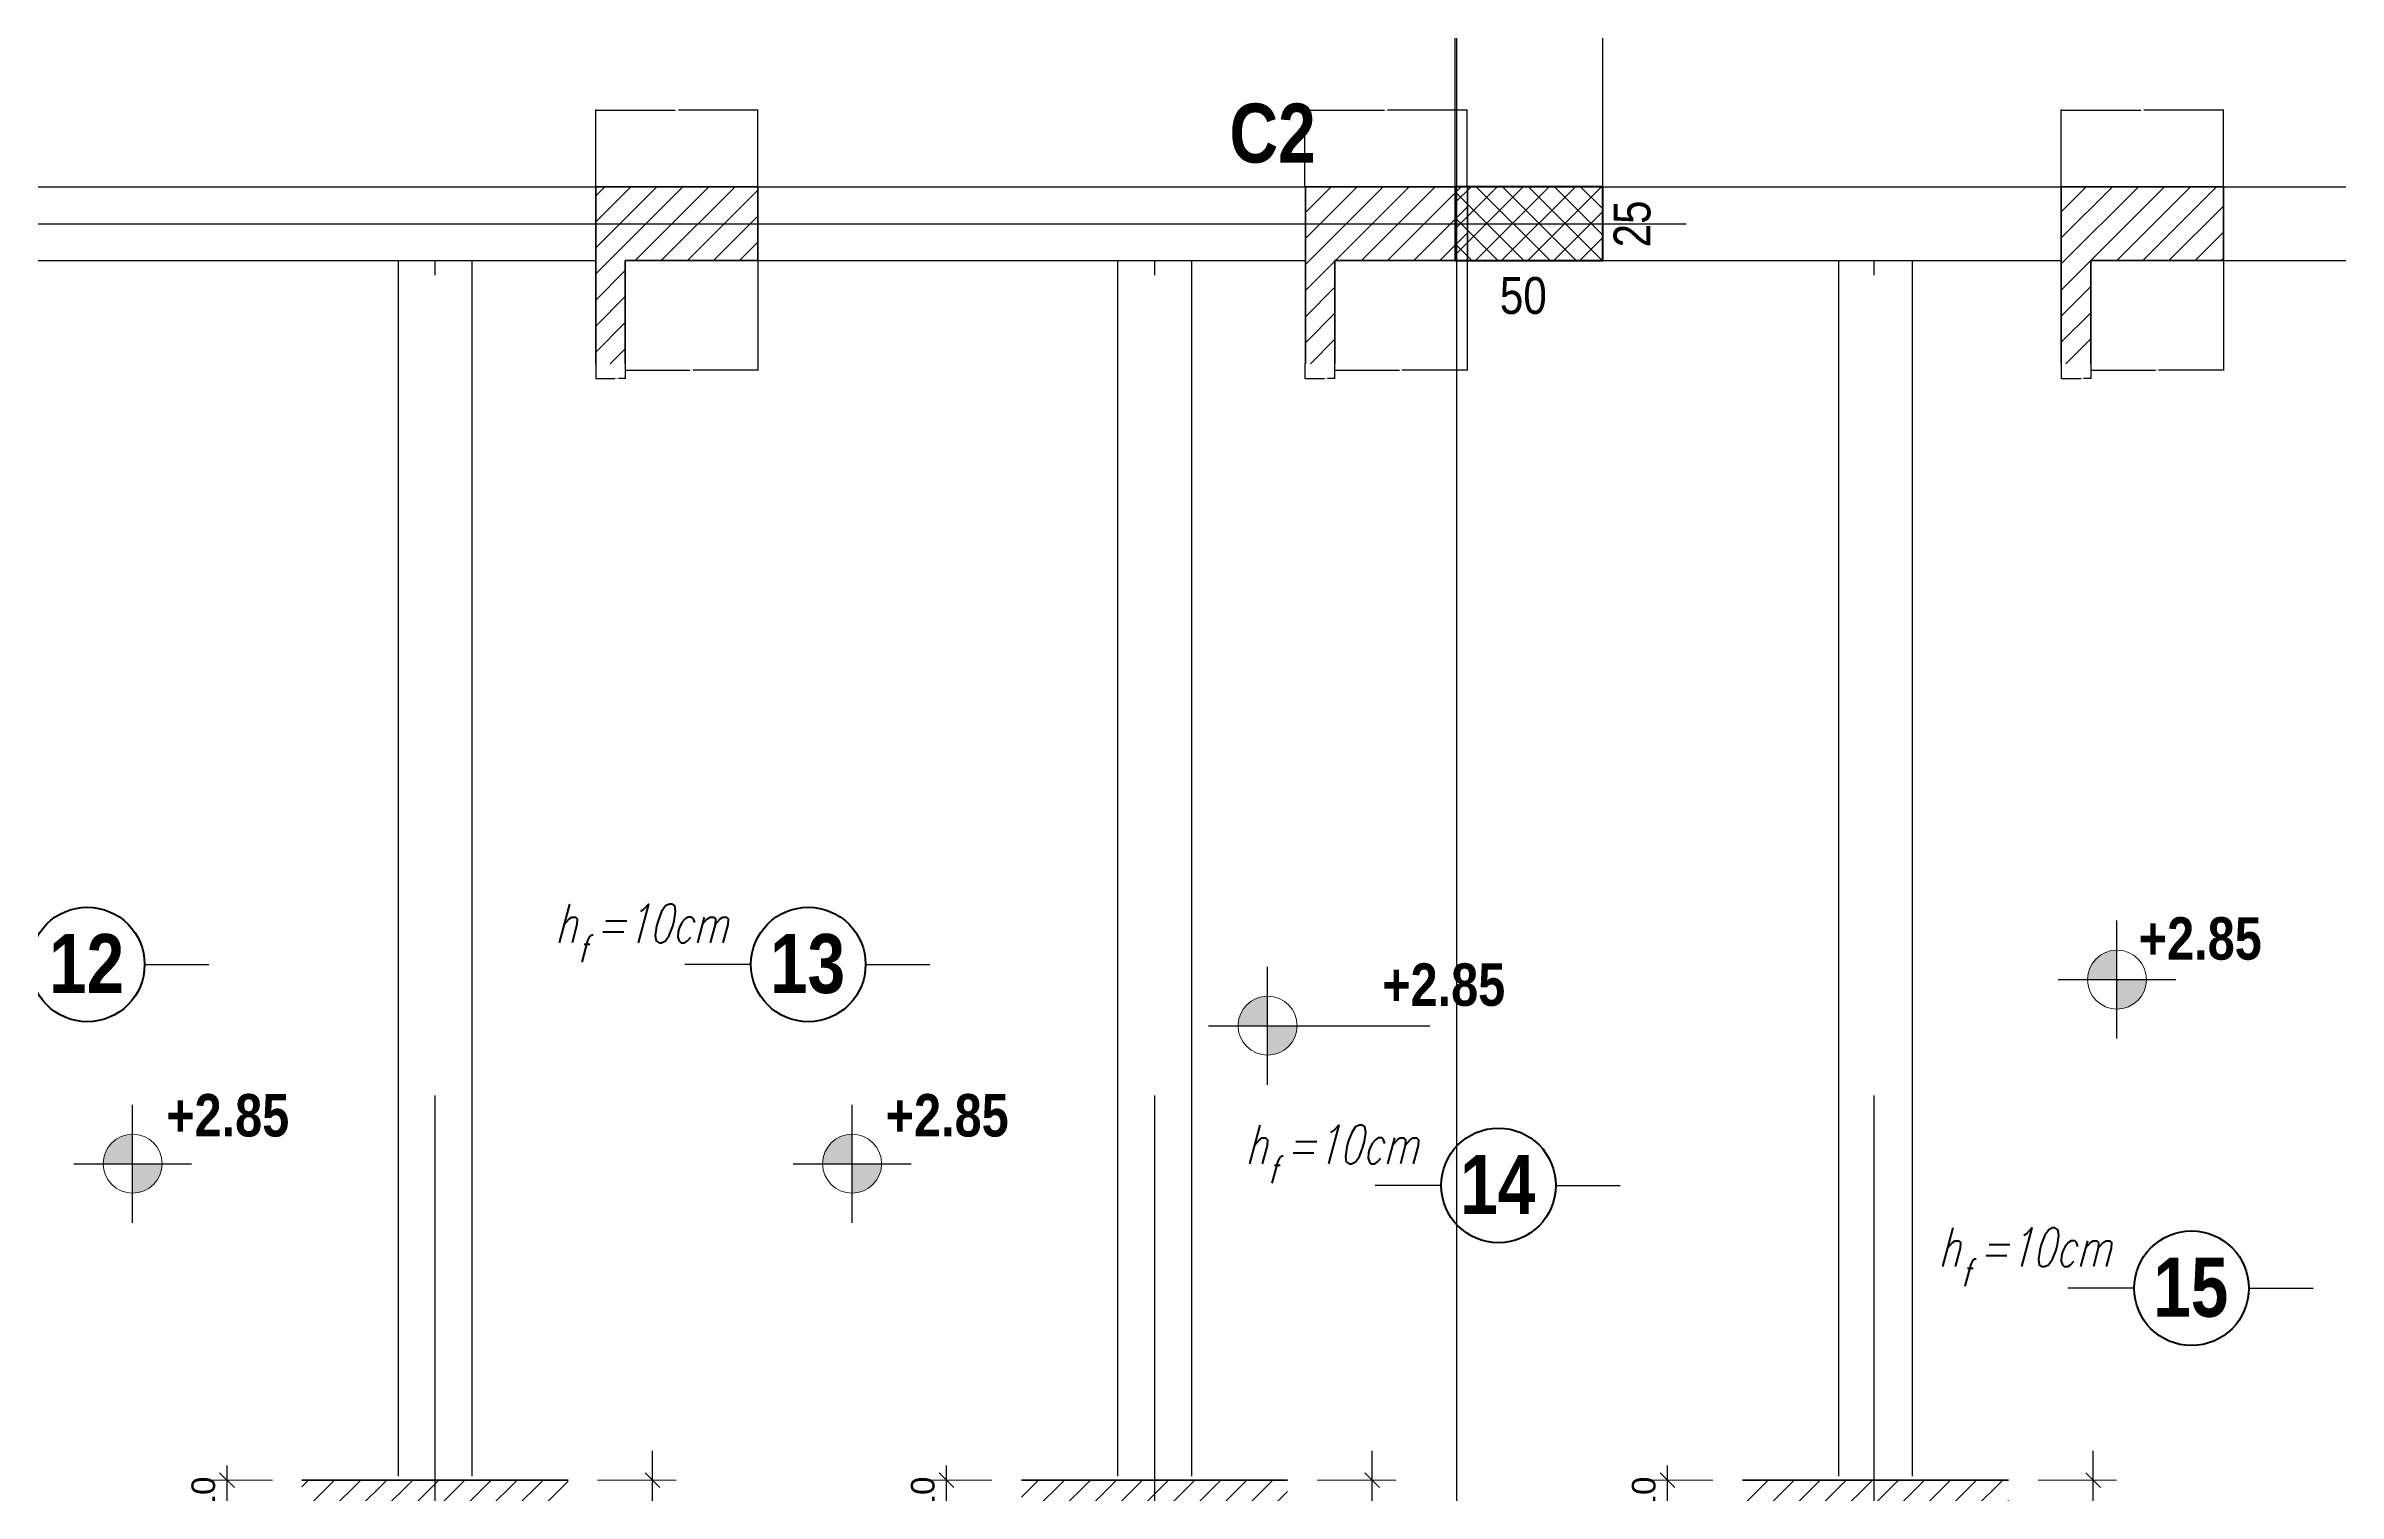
# Model space of a CAD drawing. Header units: millimetres. Extents: x 62 to 4126, y 148 to 2776.
# Drawn here: x 2747 to 3524, y 1677 to 2168 of the extents above; entities that cross this region are included whole.
import ezdxf

# ---------------------------------------------------------------- set-up
doc = ezdxf.new("R2010")
doc.units = ezdxf.units.MM
doc.linetypes.add('DASHDOT', pattern=[25.4, 12.7, -6.35, 0, -6.35])
doc.linetypes.add('Solid Line copy-002', pattern=[1150, 5, -278.333333, 595, -271.666667])
for name, color, linetype, lineweight in [('! Plochi sech', 210, 'Continuous', 25), ('!Column', 10, 'Continuous', 50), ('!Dimension', 70, 'Continuous', 25), ('!Hatch', 70, 'Continuous', 25), ('!Hf', 132, 'Continuous', 25), ('035', 30, 'Continuous', 30), ('Osi', 70, 'DASHDOT', 25)]:
    doc.layers.add(name, color=color, linetype=linetype, lineweight=lineweight)
doc.layers.add('text', color=7, linetype='Continuous')
doc.styles.add('GENERATED_STYLE_3', font='ARIALNB.TTF')
doc.styles.get("Standard").update_dxf_attribs({"font": 'arial.ttf'})
doc.styles.add('АRM_nadpis', font='simplex.shx', dxfattribs={"width": 0.7, "oblique": 15})
doc.dimstyles.get("Standard").update_dxf_attribs({"dimtxt": 2.5, "dimasz": 2.5, "dimexe": 1.25, "dimexo": 0.625, "dimtad": 1, "dimtxsty": 'Standard', "dimcen": 2.5, "dimazin": 3, "dimtfac": 1, "dimtmove": 0, "dimatfit": 3})

# ---------------------------------------------------------------- blocks, each defined once
blk = doc.blocks.new('*D2248')
at = {"layer": '!Dimension', "color": 0, "lineweight": -2}
for p, q in [((2402.91, 2121.22), (2402.91, 2532.39)), ((2403.09, 2532.21), (2813.3, 2532.21)), ((3224.73, 2532.21), (2814.51, 2532.21)), ((3224.91, 2101.22), (3224.91, 2532.39))]:
    blk.add_line(p, q, dxfattribs=at)
at = {"layer": '!Dimension', "color": 0}
for points in [[(2403.09, 2532.24), (2403.09, 2532.18), (2402.91, 2532.21)], [(3224.73, 2532.18), (3224.73, 2532.24), (3224.91, 2532.21)]]:
    blk.add_solid(points, dxfattribs=at)
at = {"layer": 'Defpoints', "color": 0}
for p in [(3224.91, 2532.21), (2402.91, 2121.16), (3224.91, 2101.16)]:
    blk.add_point(p, dxfattribs=at)
at = {"layer": '!Dimension', "color": 0, "insert": (2813.91, 2532.21), "char_height": 0.18, "attachment_point": 5}
blk.add_mtext('\\A1;822.0000', dxfattribs=at)
blk = doc.blocks.new('*D2249')
at = {"layer": '!Dimension', "color": 0, "lineweight": -2}
for p, q in [((3224.91, 2101.22), (3224.91, 2532.39)), ((3225.09, 2532.21), (3249.37, 2532.21)), ((3274.73, 2532.21), (3250.44, 2532.21)), ((3274.91, 2101.22), (3274.91, 2532.39))]:
    blk.add_line(p, q, dxfattribs=at)
at = {"layer": '!Dimension', "color": 0}
for points in [[(3225.09, 2532.24), (3225.09, 2532.18), (3224.91, 2532.21)], [(3274.73, 2532.18), (3274.73, 2532.24), (3274.91, 2532.21)]]:
    blk.add_solid(points, dxfattribs=at)
at = {"layer": 'Defpoints', "color": 0}
for p in [(3274.91, 2532.21), (3224.91, 2101.16), (3274.91, 2101.16)]:
    blk.add_point(p, dxfattribs=at)
at = {"layer": '!Dimension', "color": 0, "insert": (3249.91, 2532.21), "char_height": 0.18, "attachment_point": 5}
blk.add_mtext('\\A1;50.0000', dxfattribs=at)
blk = doc.blocks.new('*D2250')
at = {"layer": '!Dimension', "color": 0, "lineweight": -2}
for p, q in [((3274.91, 2101.22), (3274.91, 2532.39)), ((3275.09, 2532.21), (3557.05, 2532.21)), ((3840.23, 2532.21), (3558.26, 2532.21)), ((3840.41, 2121.22), (3840.41, 2532.39))]:
    blk.add_line(p, q, dxfattribs=at)
at = {"layer": '!Dimension', "color": 0}
for points in [[(3275.09, 2532.24), (3275.09, 2532.18), (3274.91, 2532.21)], [(3840.23, 2532.18), (3840.23, 2532.24), (3840.41, 2532.21)]]:
    blk.add_solid(points, dxfattribs=at)
at = {"layer": 'Defpoints', "color": 0}
for p in [(3840.41, 2532.21), (3840.41, 2121.16), (3274.91, 2101.16)]:
    blk.add_point(p, dxfattribs=at)
at = {"layer": '!Dimension', "color": 0, "insert": (3557.66, 2532.21), "char_height": 0.18, "attachment_point": 5}
blk.add_mtext('\\A1;565.5000', dxfattribs=at)
blk = doc.blocks.new('*D2263')
at = {"layer": '!Dimension', "color": 0, "lineweight": -2}
for p, q in [((1977.91, 2210.22), (1977.91, 2576.31)), ((1978.09, 2576.13), (2922.24, 2576.13)), ((3867.73, 2576.13), (2923.57, 2576.13)), ((3867.91, 2120.72), (3867.91, 2576.31))]:
    blk.add_line(p, q, dxfattribs=at)
at = {"layer": '!Dimension', "color": 0}
for points in [[(1978.09, 2576.16), (1978.09, 2576.1), (1977.91, 2576.13)], [(3867.73, 2576.1), (3867.73, 2576.16), (3867.91, 2576.13)]]:
    blk.add_solid(points, dxfattribs=at)
at = {"layer": 'Defpoints', "color": 0}
for p in [(3867.91, 2576.13), (1977.91, 2210.16), (3867.91, 2120.66)]:
    blk.add_point(p, dxfattribs=at)
at = {"layer": '!Dimension', "color": 0, "insert": (2922.91, 2576.13), "char_height": 0.18, "attachment_point": 5}
blk.add_mtext('\\A1;1890.0000', dxfattribs=at)
blk = doc.blocks.new('*D2264')
at = {"layer": '!Dimension', "color": 0, "lineweight": -2}
for p, q in [((307.91, 2120.22), (307.91, 2592.46)), ((308.09, 2592.28), (2087.55, 2592.28)), ((3867.73, 2592.28), (2088.26, 2592.28)), ((3867.91, 2120.72), (3867.91, 2592.46))]:
    blk.add_line(p, q, dxfattribs=at)
at = {"layer": '!Dimension', "color": 0}
for points in [[(308.09, 2592.31), (308.09, 2592.25), (307.91, 2592.28)], [(3867.73, 2592.25), (3867.73, 2592.31), (3867.91, 2592.28)]]:
    blk.add_solid(points, dxfattribs=at)
at = {"layer": 'Defpoints', "color": 0}
for p in [(3867.91, 2592.28), (307.91, 2120.16), (3867.91, 2120.66)]:
    blk.add_point(p, dxfattribs=at)
at = {"layer": '!Dimension', "color": 0, "insert": (2087.91, 2592.28), "char_height": 0.18, "attachment_point": 5}
blk.add_mtext('\\A1;3560', dxfattribs=at)
blk = doc.blocks.new('_Oblique')
at = {"color": 0, "linetype": 'ByBlock', "lineweight": -2}
blk.add_line((-0.5, -0.5), (0.5, 0.5), dxfattribs=at)
blk = doc.blocks.new('*D2074')
at = {"color": 7, "linetype": 'Continuous', "lineweight": 20, "transparency": 16777216}
for p, q in [((8980486.3, 5150164), (8980252.2, 5150164)), ((8980486.3, 5150064), (8980252.2, 5150064))]:
    blk.add_line(p, q, dxfattribs=at)
at = {"color": 0, "linetype": 'Continuous', "lineweight": -2, "transparency": 16777216}
for p, q in [((8980332.2, 5150164), (8980332.2, 5150214)), ((8980332.2, 5150064), (8980332.2, 5150164)), ((8980332.2, 5150064), (8980332.2, 5150014))]:
    blk.add_line(p, q, dxfattribs=at)
at = {"layer": 'Defpoints', "color": 0, "linetype": 'Continuous', "transparency": 16777216}
for p in [(8980332.2, 5150164), (8980586.3, 5150164), (8980586.3, 5150064)]:
    blk.add_point(p, dxfattribs=at)
at = {"color": 0, "linetype": 'Continuous', "lineweight": -2, "transparency": 16777216, "xscale": 50, "yscale": 50, "zscale": 50}
for p, rotation in [((8980332.2, 5150164), 270), ((8980332.2, 5150064), 90)]:
    blk.add_blockref('_Oblique', p, dxfattribs=dict(at, rotation=rotation))
at = {"color": 0, "linetype": 'Continuous', "lineweight": 25, "transparency": 16777216, "insert": (8980252.2, 5150114), "char_height": 80, "attachment_point": 5, "rotation": 90}
blk.add_mtext('\\A1;10', dxfattribs=at)
blk = doc.blocks.new('*D2075')
at = {"color": 0, "linetype": 'Continuous', "lineweight": -2, "transparency": 16777216}
blk.add_line((8980332.2, 5149564), (8980332.2, 5150164), dxfattribs=at)
at = {"color": 7, "linetype": 'Continuous', "lineweight": 20, "transparency": 16777216}
for p, q in [((8980486.3, 5150064), (8980252.2, 5150064)), ((8980812.6, 5149664), (8980252.2, 5149664))]:
    blk.add_line(p, q, dxfattribs=at)
at = {"layer": 'Defpoints', "color": 0, "linetype": 'Continuous', "transparency": 16777216}
for p in [(8980332.2, 5150064), (8980586.3, 5150064), (8980912.6, 5149664)]:
    blk.add_point(p, dxfattribs=at)
at = {"color": 0, "linetype": 'Continuous', "lineweight": -2, "transparency": 16777216, "xscale": 50, "yscale": 50, "zscale": 50}
for p, rotation in [((8980332.2, 5150064), 90), ((8980332.2, 5149664), 270)]:
    blk.add_blockref('_Oblique', p, dxfattribs=dict(at, rotation=rotation))
at = {"color": 0, "linetype": 'Continuous', "lineweight": 25, "transparency": 16777216, "insert": (8980252.2, 5149864), "char_height": 80, "attachment_point": 5, "rotation": 90}
blk.add_mtext('\\A1;40', dxfattribs=at)
blk = doc.blocks.new('*D2076')
at = {"color": 0, "linetype": 'Continuous', "lineweight": -2, "transparency": 16777216}
blk.add_line((8981775.6, 5149564), (8981775.6, 5150264), dxfattribs=at)
at = {"color": 7, "linetype": 'Continuous', "lineweight": 20, "transparency": 16777216}
for p, q in [((8981588.9, 5150164), (8981855.6, 5150164)), ((8981262.6, 5149664), (8981855.6, 5149664))]:
    blk.add_line(p, q, dxfattribs=at)
at = {"layer": 'Defpoints', "color": 0, "linetype": 'Continuous', "transparency": 16777216}
for p in [(8981488.9, 5150164), (8981775.6, 5150164), (8981162.6, 5149664)]:
    blk.add_point(p, dxfattribs=at)
at = {"color": 0, "linetype": 'Continuous', "lineweight": -2, "transparency": 16777216, "xscale": 50, "yscale": 50, "zscale": 50}
for p, rotation in [((8981775.6, 5150164), 90), ((8981775.6, 5149664), 270)]:
    blk.add_blockref('_Oblique', p, dxfattribs=dict(at, rotation=rotation))
at = {"color": 0, "linetype": 'Continuous', "lineweight": 25, "transparency": 16777216, "insert": (8981695.6, 5149914), "char_height": 80, "attachment_point": 5, "rotation": 90}
blk.add_mtext('\\A1;50', dxfattribs=at)
blk = doc.blocks.new('*D2585')
at = {"color": 0, "linetype": 'Continuous', "lineweight": -2}
for p, q in [((3430.41, 2060.6), (3430.41, 2055.47)), ((3440.41, 2060.6), (3440.41, 2055.47)), ((3430.59, 2055.65), (3437.05, 2055.65)), ((3440.23, 2055.65), (3438.1, 2055.65))]:
    blk.add_line(p, q, dxfattribs=at)
at = {"color": 0}
for points in [[(3430.59, 2055.68), (3430.59, 2055.62), (3430.41, 2055.65)], [(3440.23, 2055.62), (3440.23, 2055.68), (3440.41, 2055.65)]]:
    blk.add_solid(points, dxfattribs=at)
at = {"layer": 'Defpoints', "color": 0}
for p in [(3430.41, 2060.66), (3440.41, 2060.66), (3440.41, 2055.65)]:
    blk.add_point(p, dxfattribs=at)
at = {"color": 0, "lineweight": 20, "insert": (3437.57, 2055.65), "char_height": 0.18, "attachment_point": 5}
blk.add_mtext('\\A1;10.0000', dxfattribs=at)
blk = doc.blocks.new('*D2586')
at = {"color": 0, "linetype": 'Continuous', "lineweight": -2}
for p, q in [((3485.41, 2095.6), (3485.41, 2058.3)), ((3440.41, 2060.6), (3440.41, 2058.3)), ((3440.59, 2058.48), (3462.37, 2058.48)), ((3485.23, 2058.48), (3463.44, 2058.48))]:
    blk.add_line(p, q, dxfattribs=at)
at = {"color": 0}
for points in [[(3440.59, 2058.51), (3440.59, 2058.45), (3440.41, 2058.48)], [(3485.23, 2058.45), (3485.23, 2058.51), (3485.41, 2058.48)]]:
    blk.add_solid(points, dxfattribs=at)
at = {"layer": 'Defpoints', "color": 0}
for p in [(3485.41, 2095.66), (3440.41, 2060.66), (3485.41, 2058.48)]:
    blk.add_point(p, dxfattribs=at)
at = {"color": 0, "lineweight": 20, "insert": (3462.91, 2058.48), "char_height": 0.18, "attachment_point": 5}
blk.add_mtext('\\A1;45.0000', dxfattribs=at)
blk = doc.blocks.new('*D2587')
at = {"color": 0, "linetype": 'Continuous', "lineweight": -2}
for p, q in [((3430.41, 2120.72), (3430.41, 2146.84)), ((3430.59, 2146.66), (3457.37, 2146.66)), ((3485.23, 2146.66), (3458.44, 2146.66)), ((3485.41, 2120.72), (3485.41, 2146.84))]:
    blk.add_line(p, q, dxfattribs=at)
at = {"color": 0}
for points in [[(3430.59, 2146.69), (3430.59, 2146.63), (3430.41, 2146.66)], [(3485.23, 2146.63), (3485.23, 2146.69), (3485.41, 2146.66)]]:
    blk.add_solid(points, dxfattribs=at)
at = {"layer": 'Defpoints', "color": 0}
for p in [(3485.41, 2146.66), (3430.41, 2120.66), (3485.41, 2120.66)]:
    blk.add_point(p, dxfattribs=at)
at = {"color": 0, "lineweight": 20, "insert": (3457.91, 2146.66), "char_height": 0.18, "attachment_point": 5}
blk.add_mtext('\\A1;55.0000', dxfattribs=at)
blk = doc.blocks.new('*D2588')
at = {"color": 0, "linetype": 'Continuous', "lineweight": -2}
for p, q in [((3173.91, 2060.6), (3173.91, 2055.47)), ((3183.91, 2060.6), (3183.91, 2055.47)), ((3174.09, 2055.65), (3180.55, 2055.65)), ((3183.73, 2055.65), (3181.6, 2055.65))]:
    blk.add_line(p, q, dxfattribs=at)
at = {"color": 0}
for points in [[(3174.09, 2055.68), (3174.09, 2055.62), (3173.91, 2055.65)], [(3183.73, 2055.62), (3183.73, 2055.68), (3183.91, 2055.65)]]:
    blk.add_solid(points, dxfattribs=at)
at = {"layer": 'Defpoints', "color": 0}
for p in [(3173.91, 2060.66), (3183.91, 2060.66), (3183.91, 2055.65)]:
    blk.add_point(p, dxfattribs=at)
at = {"color": 0, "lineweight": 20, "insert": (3181.07, 2055.65), "char_height": 0.18, "attachment_point": 5}
blk.add_mtext('\\A1;10.0000', dxfattribs=at)
blk = doc.blocks.new('*D2589')
at = {"color": 0, "linetype": 'Continuous', "lineweight": -2}
for p, q in [((3228.91, 2095.6), (3228.91, 2058.3)), ((3183.91, 2060.6), (3183.91, 2058.3)), ((3184.09, 2058.48), (3205.87, 2058.48)), ((3228.73, 2058.48), (3206.94, 2058.48))]:
    blk.add_line(p, q, dxfattribs=at)
at = {"color": 0}
for points in [[(3184.09, 2058.51), (3184.09, 2058.45), (3183.91, 2058.48)], [(3228.73, 2058.45), (3228.73, 2058.51), (3228.91, 2058.48)]]:
    blk.add_solid(points, dxfattribs=at)
at = {"layer": 'Defpoints', "color": 0}
for p in [(3228.91, 2095.66), (3183.91, 2060.66), (3228.91, 2058.48)]:
    blk.add_point(p, dxfattribs=at)
at = {"color": 0, "lineweight": 20, "insert": (3206.41, 2058.48), "char_height": 0.18, "attachment_point": 5}
blk.add_mtext('\\A1;45.0000', dxfattribs=at)
blk = doc.blocks.new('*D2590')
at = {"color": 0, "linetype": 'Continuous', "lineweight": -2}
for p, q in [((3173.91, 2120.72), (3173.91, 2146.84)), ((3174.09, 2146.66), (3200.87, 2146.66)), ((3228.73, 2146.66), (3201.94, 2146.66)), ((3228.91, 2120.72), (3228.91, 2146.84))]:
    blk.add_line(p, q, dxfattribs=at)
at = {"color": 0}
for points in [[(3174.09, 2146.69), (3174.09, 2146.63), (3173.91, 2146.66)], [(3228.73, 2146.63), (3228.73, 2146.69), (3228.91, 2146.66)]]:
    blk.add_solid(points, dxfattribs=at)
at = {"layer": 'Defpoints', "color": 0}
for p in [(3228.91, 2146.66), (3173.91, 2120.66), (3228.91, 2120.66)]:
    blk.add_point(p, dxfattribs=at)
at = {"color": 0, "lineweight": 20, "insert": (3201.41, 2146.66), "char_height": 0.18, "attachment_point": 5}
blk.add_mtext('\\A1;55.0000', dxfattribs=at)
blk = doc.blocks.new('*D2598')
at = {"color": 0, "linetype": 'Continuous', "lineweight": -2}
for p, q in [((2933.41, 2060.6), (2933.41, 2055.47)), ((2943.41, 2060.6), (2943.41, 2055.47)), ((2933.59, 2055.65), (2940.05, 2055.65)), ((2943.23, 2055.65), (2941.1, 2055.65))]:
    blk.add_line(p, q, dxfattribs=at)
at = {"color": 0}
for points in [[(2933.59, 2055.68), (2933.59, 2055.62), (2933.41, 2055.65)], [(2943.23, 2055.62), (2943.23, 2055.68), (2943.41, 2055.65)]]:
    blk.add_solid(points, dxfattribs=at)
at = {"layer": 'Defpoints', "color": 0}
for p in [(2933.41, 2060.66), (2943.41, 2060.66), (2943.41, 2055.65)]:
    blk.add_point(p, dxfattribs=at)
at = {"color": 0, "lineweight": 20, "insert": (2940.57, 2055.65), "char_height": 0.18, "attachment_point": 5}
blk.add_mtext('\\A1;10.0000', dxfattribs=at)
blk = doc.blocks.new('*D2599')
at = {"color": 0, "linetype": 'Continuous', "lineweight": -2}
for p, q in [((2988.41, 2095.6), (2988.41, 2058.3)), ((2943.41, 2060.6), (2943.41, 2058.3)), ((2943.59, 2058.48), (2965.37, 2058.48)), ((2988.23, 2058.48), (2966.44, 2058.48))]:
    blk.add_line(p, q, dxfattribs=at)
at = {"color": 0}
for points in [[(2943.59, 2058.51), (2943.59, 2058.45), (2943.41, 2058.48)], [(2988.23, 2058.45), (2988.23, 2058.51), (2988.41, 2058.48)]]:
    blk.add_solid(points, dxfattribs=at)
at = {"layer": 'Defpoints', "color": 0}
for p in [(2988.41, 2095.66), (2943.41, 2060.66), (2988.41, 2058.48)]:
    blk.add_point(p, dxfattribs=at)
at = {"color": 0, "lineweight": 20, "insert": (2965.91, 2058.48), "char_height": 0.18, "attachment_point": 5}
blk.add_mtext('\\A1;45.0000', dxfattribs=at)
blk = doc.blocks.new('*D2600')
at = {"color": 0, "linetype": 'Continuous', "lineweight": -2}
for p, q in [((2933.41, 2120.72), (2933.41, 2146.84)), ((2933.59, 2146.66), (2960.37, 2146.66)), ((2988.23, 2146.66), (2961.44, 2146.66)), ((2988.41, 2120.72), (2988.41, 2146.84))]:
    blk.add_line(p, q, dxfattribs=at)
at = {"color": 0}
for points in [[(2933.59, 2146.69), (2933.59, 2146.63), (2933.41, 2146.66)], [(2988.23, 2146.63), (2988.23, 2146.69), (2988.41, 2146.66)]]:
    blk.add_solid(points, dxfattribs=at)
at = {"layer": 'Defpoints', "color": 0}
for p in [(2988.41, 2146.66), (2933.41, 2120.66), (2988.41, 2120.66)]:
    blk.add_point(p, dxfattribs=at)
at = {"color": 0, "lineweight": 20, "insert": (2960.91, 2146.66), "char_height": 0.18, "attachment_point": 5}
blk.add_mtext('\\A1;55.0000', dxfattribs=at)
blk = doc.blocks.new('*D2602')
at = {"color": 0, "linetype": 'Continuous', "lineweight": -2}
for p, q in [((3173.91, 2060.6), (3173.91, 2055.47)), ((3183.91, 2060.6), (3183.91, 2055.47)), ((3174.09, 2055.65), (3180.55, 2055.65)), ((3183.73, 2055.65), (3181.6, 2055.65))]:
    blk.add_line(p, q, dxfattribs=at)
at = {"color": 0}
for points in [[(3174.09, 2055.68), (3174.09, 2055.62), (3173.91, 2055.65)], [(3183.73, 2055.62), (3183.73, 2055.68), (3183.91, 2055.65)]]:
    blk.add_solid(points, dxfattribs=at)
at = {"layer": 'Defpoints', "color": 0}
for p in [(3173.91, 2060.66), (3183.91, 2060.66), (3183.91, 2055.65)]:
    blk.add_point(p, dxfattribs=at)
at = {"color": 0, "lineweight": 20, "insert": (3181.07, 2055.65), "char_height": 0.18, "attachment_point": 5}
blk.add_mtext('\\A1;10.0000', dxfattribs=at)
blk = doc.blocks.new('A$C161241C2')
at = {"linetype": 'Continuous', "lineweight": 25}
h = blk.add_hatch(dxfattribs=at)
h.set_pattern_fill('ANSI31', scale=500, style=0)
h.set_pattern_definition([(45, (-8841307.757, -4844615.185), (-44.19417382, 44.19417382), [])])
h.paths.add_polyline_path([(0, 0), (326.283, 0), (326.283, 100), (-576.283, 100), (-576.283, 0), (-250, 0), (-250, -400), (0, -400)])
at = {"color": 3, "linetype": 'Continuous', "lineweight": 35}
for p, q in [((-576.283, 100), (326.283, 100)), ((-576.283, 0), (-250, 0)), ((-250, 0), (-250, -400)), ((0, 0), (326.283, 0)), ((0, 0), (0, -400)), ((-250, -400), (0, -400))]:
    blk.add_line(p, q, dxfattribs=at)
at = {"color": 7, "linetype": 'Continuous', "lineweight": 25}
for base, p1, p2, picture, middle in [((612.99, 100), (0, -400), (326.283, 100), '*D2076', (532.99, -150)), ((-830.405, 100), (-576.283, 0), (-576.283, 100), '*D2074', (-910.405, 50)), ((-830.405, 0), (-250, -400), (-576.283, 0), '*D2075', (-910.405, -200))]:
    dim = blk.add_linear_dim(base=base, p1=p1, p2=p2, angle=90, dimstyle='Standard', dxfattribs=at)
    dim.commit()
    dim.dimension.update_dxf_attribs({"geometry": picture, "text_midpoint": middle, "insert": (-8981162.572, -5150064)})

msp = doc.modelspace()

# ---------------------------------------------------------------- hatches: boundary and pattern name
at = {"layer": '!Hatch'}
h = msp.add_hatch(dxfattribs=at)
h.set_pattern_fill('ANSI37', color=256, scale=50, angle=90)
h.set_pattern_definition([(135, (497715.356, -894511.977), (-4.419417382, -4.419417382), []), (225, (497715.356, -894511.977), (4.419417382, -4.419417382), [])])
h.paths.add_polyline_path([(3224.915, 2108.137), (3224.915, 2095.637), (3249.917, 2095.637), (3249.915, 2108.137)])
h.paths.add_polyline_path([(3224.915, 2120.637), (3224.915, 2108.137), (3249.915, 2108.137), (3249.913, 2120.637)])
h.paths.add_polyline_path([(3249.915, 2108.137), (3272.694, 2108.137), (3272.694, 2120.637), (3249.913, 2120.637)])
h.paths.add_polyline_path([(3249.915, 2108.137), (3249.917, 2095.637), (3272.694, 2095.637), (3272.694, 2108.137)])
h.paths.add_polyline_path([(3272.694, 2108.137), (3272.694, 2095.637), (3274.915, 2095.637), (3274.915, 2108.137)])
h.paths.add_polyline_path([(3272.694, 2120.637), (3272.694, 2108.137), (3274.915, 2108.137), (3274.915, 2120.637)])
at = {"linetype": 'Continuous', "lineweight": 20}
h = msp.add_hatch(dxfattribs=at)
h.set_pattern_fill('ANSI31', scale=50, style=0)
h.set_pattern_definition([(45, (-881471.392, -482559.763), (-4.419417382, 4.419417382), [])])
h.paths.add_polyline_path([(2988.416, 2120.637), (2933.416, 2120.637), (2933.416, 2108.137), (2988.416, 2108.137)])
h.paths.add_polyline_path([(2988.416, 2108.137), (2933.416, 2108.137), (2933.416, 2060.637), (2943.416, 2060.637), (2943.416, 2095.637), (2988.416, 2095.637)])
h = msp.add_hatch(dxfattribs=at)
h.set_pattern_fill('ANSI31', scale=50, style=0)
h.set_pattern_definition([(45, (-881189.726, -482559.763), (-4.419417382, 4.419417382), [])])
h.paths.add_polyline_path([(3229.083, 2120.637), (3174.083, 2120.637), (3174.083, 2108.137), (3229.083, 2108.137)])
h.paths.add_polyline_path([(3229.083, 2108.137), (3174.083, 2108.137), (3174.083, 2060.637), (3184.083, 2060.637), (3184.083, 2095.637), (3229.083, 2095.637)])
h = msp.add_hatch(dxfattribs=at)
h.set_pattern_fill('ANSI31', scale=50, style=0)
h.set_pattern_definition([(45, (-880889.392, -482559.763), (-4.419417382, 4.419417382), [])])
h.paths.add_polyline_path([(3485.416, 2120.637), (3430.416, 2120.637), (3430.416, 2108.137), (3485.416, 2108.137)])
h.paths.add_polyline_path([(3485.416, 2108.137), (3430.416, 2108.137), (3430.416, 2060.637), (3440.416, 2060.637), (3440.416, 2095.637), (3485.416, 2095.637)])
h = msp.add_hatch(color=7, dxfattribs=at)
h.paths.add_polyline_path([(3439.333, 1851.681), (3449.333, 1851.681), (3449.333, 1861.681, 0.4142136)])
h.paths.add_polyline_path([(3449.333, 1851.681), (3449.333, 1841.681, 0.4142136), (3459.333, 1851.681)])
h = msp.add_hatch(color=7, dxfattribs=at)
h.paths.add_polyline_path([(3151.261, 1835.997), (3161.261, 1835.997), (3161.261, 1845.997, 0.4142136)])
h.paths.add_polyline_path([(3161.261, 1835.997), (3161.261, 1825.997, 0.4142136), (3171.261, 1835.997)])
h = msp.add_hatch(color=7, dxfattribs=at)
h.paths.add_polyline_path([(2766.379, 1789.175), (2776.379, 1789.175), (2776.379, 1799.175, 0.4142136)])
h.paths.add_polyline_path([(2776.379, 1789.175), (2776.379, 1779.175, 0.4142136), (2786.379, 1789.175)])
h = msp.add_hatch(color=7, dxfattribs=at)
h.paths.add_polyline_path([(3010.379, 1789.175), (3020.379, 1789.175), (3020.379, 1799.175, 0.4142136)])
h.paths.add_polyline_path([(3020.379, 1789.175), (3020.379, 1779.175, 0.4142136), (3030.379, 1789.175)])

# ---------------------------------------------------------------- linework, layer by layer
at = {"layer": '!Column'}
msp.add_lwpolyline([(3224.915, 2095.637), (3274.915, 2095.637), (3274.915, 2120.637), (3224.915, 2120.637)], close=True, dxfattribs=at)
at = {"layer": '!Hf', "color": 4, "linetype": 'Continuous', "lineweight": 25}
for p, q in [((2780.44, 1856.791), (2802.262, 1856.791)), ((2986.073, 1856.791), (2963.639, 1856.791)), ((3024.94, 1856.791), (3046.762, 1856.791)), ((3220.143, 1781.826), (3197.709, 1781.826)), ((3259.01, 1781.826), (3280.832, 1781.826)), ((3455.165, 1746.933), (3432.73, 1746.933)), ((3494.031, 1746.933), (3515.854, 1746.933))]:
    msp.add_line(p, q, dxfattribs=at)
at = {"layer": '!Hf', "color": 4, "linetype": 'Continuous', "lineweight": 40}
for centre in [(2761.006, 1856.791), (3005.506, 1856.791), (3239.576, 1781.826), (3474.598, 1746.933)]:
    msp.add_circle(centre, 19.433, dxfattribs=at)
at = {"color": 3, "linetype": 'Continuous', "lineweight": 35}
for p, q in [((2988.416, 2120.637), (2933.416, 2120.637)), ((2933.416, 2120.637), (2933.416, 2060.637)), ((2988.416, 2120.637), (2988.416, 2095.637)), ((3229.083, 2120.637), (3174.083, 2120.637)), ((3174.083, 2120.637), (3174.083, 2060.637)), ((3229.083, 2120.637), (3229.083, 2095.637)), ((3229.083, 2120.637), (3229.083, 2095.637)), ((3485.416, 2120.637), (3430.416, 2120.637)), ((3430.416, 2120.637), (3430.416, 2060.637)), ((3485.416, 2120.637), (3485.416, 2095.637)), ((2988.416, 2095.637), (2943.416, 2095.637)), ((2943.416, 2095.637), (2943.416, 2060.637)), ((3229.083, 2095.637), (3184.083, 2095.637)), ((3184.083, 2095.637), (3184.083, 2060.637)), ((3485.416, 2095.637), (3440.416, 2095.637)), ((3440.416, 2095.637), (3440.416, 2060.637))]:
    msp.add_line(p, q, dxfattribs=at)
at = {"color": 7, "linetype": 'Continuous', "lineweight": 25}
for p, q in [((3449.333, 1831.681), (3449.333, 1871.681)), ((3161.261, 1815.997), (3161.261, 1855.997)), ((3429.333, 1851.681), (3469.333, 1851.681)), ((3141.261, 1835.997), (3216.261, 1835.997)), ((2776.379, 1769.175), (2776.379, 1809.175)), ((3020.379, 1769.175), (3020.379, 1809.175)), ((2756.379, 1789.175), (2796.379, 1789.175)), ((3000.379, 1789.175), (3040.379, 1789.175))]:
    msp.add_line(p, q, dxfattribs=at)
at = {"color": 7, "linetype": 'Continuous', "lineweight": 20}
for centre in [(3449.333, 1851.681), (3161.261, 1835.997), (2776.379, 1789.175), (3020.379, 1789.175)]:
    msp.add_circle(centre, 10, dxfattribs=at)
at = {"layer": '035'}
for p, q in [((1977.915, 2120.637), (3867.915, 2120.637)), ((2699.416, 2095.637), (2933.416, 2095.637)), ((2866.415, 2095.637), (2866.415, 1683.16)), ((2891.415, 2095.637), (2891.415, 1683.16)), ((2943.416, 2095.637), (3174.083, 2095.637)), ((3110.415, 2095.637), (3110.415, 1683.16)), ((3135.415, 2095.637), (3135.415, 1683.16)), ((3184.083, 2095.637), (3430.416, 2095.637)), ((3354.915, 2095.637), (3354.915, 1683.16)), ((3379.915, 2095.637), (3379.915, 1683.16)), ((3440.416, 2095.637), (3641.157, 2095.637))]:
    msp.add_line(p, q, dxfattribs=at)
at = {"layer": 'Osi', "linetype": 'Solid Line copy-002', "lineweight": 25}
for p, q in [((3225.413, 211.257), (3225.413, 2654.348)), ((124.878, 2108.137), (4062.976, 2108.137)), ((2878.915, 2095.637), (2878.915, 1540.637)), ((3122.915, 2095.637), (3122.915, 1540.637)), ((3366.915, 2095.637), (3366.915, 1540.637))]:
    msp.add_line(p, q, dxfattribs=at)

# ---------------------------------------------------------------- block references
at = {"layer": '! Plochi sech', "xscale": 0.1, "yscale": 0.1, "zscale": 0.1}
for p in [(2891.415, 1671.816), (3135.415, 1671.816), (3379.915, 1671.816)]:
    msp.add_blockref('A$C161241C2', p, dxfattribs=at)

# ---------------------------------------------------------------- texts
at = {"layer": '!Hf', "style": 'АRM_nadpis', "oblique": 15, "width": 0.7}
for s, height, p in [('h =10cm', 13.122, (2919.473, 1864.142)), ('f', 9.185, (2927.31, 1857.533)), ('h =10cm', 13.122, (3153.543, 1789.178)), ('f', 9.185, (3161.38, 1782.569)), ('h =10cm', 13.122, (3388.564, 1754.284)), ('f', 9.185, (3396.402, 1747.675))]:
    msp.add_text(s, height=height, dxfattribs=at).set_placement(p)
at = {"layer": '!Hf', "color": 4, "linetype": 'Continuous', "lineweight": 5, "char_height": 20, "attachment_point": 2, "style": 'GENERATED_STYLE_3'}
for s, insert in [('12', (2760.762, 1867.12)), ('13', (3005.262, 1867.12)), ('14', (3239.332, 1792.155)), ('15', (3474.354, 1757.262))]:
    msp.add_mtext(s, dxfattribs=dict(at, insert=insert))
at = {"layer": 'text', "color": 6, "linetype": 'Continuous', "lineweight": 5, "attachment_point": 2, "style": 'GENERATED_STYLE_3'}
for s, insert, char_height in [('C2', (3162.955, 2148.861), 20), ('{\\fArial Narrow|b0|i0|c204|p34;50}', (3247.999, 2090.026), 12.5), ('+2.85', (3477.565, 1872.834), 14.4), ('+2.85', (3220.993, 1857.15), 14.4), ('+2.85', (2808.611, 1812.828), 14.4), ('+2.85', (3052.611, 1812.828), 14.4)]:
    msp.add_mtext(s, dxfattribs=dict(at, insert=insert, char_height=char_height))
at = {"layer": 'text', "color": 6, "linetype": 'Continuous', "lineweight": 5, "insert": (3278.603, 2108.048), "char_height": 12.5, "attachment_point": 2, "rotation": 90, "style": 'GENERATED_STYLE_3'}
msp.add_mtext('{\\fArial Narrow|b0|i0|c204|p34;25}', dxfattribs=at)

# ---------------------------------------------------------------- dimensions: what is measured, and where the dimension line sits
at = {"layer": '!Dimension'}
dim = msp.add_linear_dim(base=(3867.905, 2592.284), p1=(307.905, 2120.16), p2=(3867.905, 2120.66), dimstyle='Standard', override={"dimdec": 0}, dxfattribs=at)
dim.commit()
dim.dimension.update_dxf_attribs({"geometry": '*D2264', "text_midpoint": (2087.905, 2592.284)})
for base, p1, p2, picture, middle in [((3867.905, 2576.127), (1977.905, 2210.16), (3867.905, 2120.66), '*D2263', (2922.905, 2576.127)), ((3224.905, 2532.21), (2402.905, 2121.16), (3224.905, 2101.16), '*D2248', (2813.905, 2532.21)), ((3274.905, 2532.21), (3224.905, 2101.16), (3274.905, 2101.16), '*D2249', (3249.905, 2532.21)), ((3840.405, 2532.21), (3274.905, 2101.16), (3840.405, 2121.16), '*D2250', (3557.655, 2532.21))]:
    dim = msp.add_linear_dim(base=base, p1=p1, p2=p2, dimstyle='Standard', dxfattribs=at)
    dim.commit()
    dim.dimension.update_dxf_attribs({"geometry": picture, "text_midpoint": middle})
at = {"color": 7, "linetype": 'Continuous', "lineweight": 20}
for base, p1, p2, picture, middle in [((2988.405, 2146.662), (2933.405, 2120.66), (2988.405, 2120.66), '*D2600', (2960.905, 2146.662)), ((3228.905, 2146.662), (3173.905, 2120.66), (3228.905, 2120.66), '*D2590', (3201.405, 2146.662)), ((3485.405, 2146.662), (3430.405, 2120.66), (3485.405, 2120.66), '*D2587', (3457.905, 2146.662))]:
    dim = msp.add_linear_dim(base=base, p1=p1, p2=p2, dimstyle='Standard', dxfattribs=at)
    dim.commit()
    dim.dimension.update_dxf_attribs({"geometry": picture, "text_midpoint": middle})
for base, p1, p2, picture, middle in [((2988.405, 2058.48), (2943.405, 2060.66), (2988.405, 2095.66), '*D2599', (2965.905, 2058.48)), ((3228.905, 2058.48), (3183.905, 2060.66), (3228.905, 2095.66), '*D2589', (3206.405, 2058.48)), ((3485.405, 2058.48), (3440.405, 2060.66), (3485.405, 2095.66), '*D2586', (3462.905, 2058.48)), ((2943.405, 2055.647), (2933.405, 2060.66), (2943.405, 2060.66), '*D2598', (2940.572, 2055.647)), ((3183.905, 2055.647), (3173.905, 2060.66), (3183.905, 2060.66), '*D2588', (3181.072, 2055.647)), ((3183.905, 2055.647), (3173.905, 2060.66), (3183.905, 2060.66), '*D2602', (3181.072, 2055.647)), ((3440.405, 2055.647), (3430.405, 2060.66), (3440.405, 2060.66), '*D2585', (3437.572, 2055.647))]:
    dim = msp.add_linear_dim(base=base, p1=p1, p2=p2, dimstyle='Standard', dxfattribs=at)
    dim.commit()
    dim.dimension.update_dxf_attribs({"geometry": picture, "text_midpoint": middle, "dimtype": 160})

doc.saveas('drawing.dxf')
